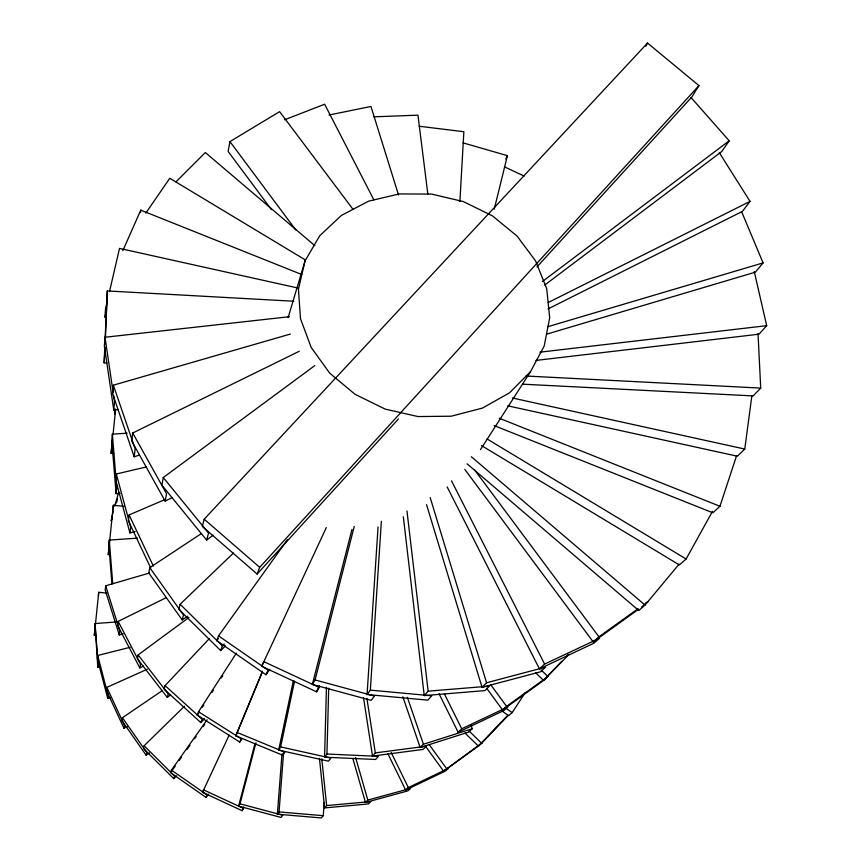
<?xml version="1.0" encoding="UTF-8"?>
<svg xmlns="http://www.w3.org/2000/svg" width="861" height="861" viewBox="0 0 861 861"><rect width="100%" height="100%" fill="white"/><g stroke="black" fill="none" stroke-linecap="round" stroke-linejoin="round"><path stroke-width="1.29" d="M324.575 757.174L326.943 754.032L378.388 756.356L375.59 759.467L324.575 757.174L326.459 687.261M326.943 754.032L328.708 688.197M106.818 362.976L104.138 362.847L104.784 346.822M104.934 342.807L107.313 290.932L293.709 301.242M105.031 347.726L104.138 362.847M105.193 343.754L107.313 290.932M459.892 201.571L463.864 131.733L419.092 126.223M367.066 694.536L370.348 690.124L431.748 695.806L427.852 700.144L367.066 694.536L378.065 526.964M370.348 690.124L381.369 521.314M281.977 753.978L277.371 814.194L321.25 817.95L323.262 815.701L324.199 802.301M289.318 316.708L105.01 337.254L104.364 346.057L113.77 410.03L117.774 409.567M277.371 814.194L279.061 811.912L283.56 753.02M290.351 334.057L113.361 385.19L112.608 393.606L134.155 456.728L139.31 455.189M113.77 410.03L114.524 401.893L113.555 395.296M127.137 433.212L112.371 434.116L111.779 440.423L116.095 493.633L120.12 493.375M114.599 414.367L115.083 409.255M116.439 621.954L95.022 623.558L97.81 667.167L100.489 666.952M113.781 453.596L111.112 453.327L111.693 447.182M94.635 632.071L94.312 635.375L95.173 626.765M98.391 595.844L98.735 592.293L106.753 593.057M111.112 453.327L112.371 440.638M113.039 434.687L115.622 409.233M95.453 624.117L98.735 592.293M140.526 212.559L140.763 210.149L301.802 274.541M124.038 506.333L113.34 505.246L108.238 554.861L108.712 550.437M137.405 538.147L109.272 540.084L108.787 544.626L111.919 583.876M146.392 466.931L116.332 474.002L115.686 480.051L129.925 532.927L135.155 531.668M112.834 510.003L113.34 505.246M130.205 647.278L97.691 655.49L97.347 658.697L107.722 698.346L110.326 697.679M149.47 573.028L105.655 585.792L105.193 590.043L119.27 634.955L123.123 633.814M116.095 493.633L116.741 487.767L112.371 434.116M97.81 667.167L98.154 664.035L95.022 623.558M299.273 351.266L132.712 433.018L131.722 441.036L165.172 501.102L172.372 497.486M134.155 456.728L135.155 448.979L113.361 385.19M507.753 405.822L737.382 456.212L744.765 449.055L751.868 395.748M164.935 499.574L129.096 514.932L128.321 520.69L150.632 567.786M147.306 669.223L106.829 687.369L106.42 690.393L123.93 728.169L127.6 726.501M129.925 532.927L130.7 527.341L116.332 474.002M166.345 597.62L118.151 621.384L117.58 625.409L139.816 667.921L143.421 666.123M107.722 698.346L108.142 695.397L97.691 655.49M119.27 634.955L119.84 631.038L105.655 585.792M314.706 365.656L163.256 477.532L161.89 485.173L206.629 540.105L213.065 535.251M201.388 533.562L149.782 567.657L148.802 572.995L182.188 619.931L187.773 616.175M162.406 690.533L122.413 717.74L121.896 720.592L146.144 755.205L149.459 752.923M353.085 209.427L279.61 111.65L229.952 141.602L228.122 151.45L271.452 209.654M165.172 501.102L166.56 493.751L132.712 433.018M123.93 728.169L124.458 725.392L106.829 687.369M188.882 617.488L138.104 654.93L137.373 658.74L167.271 697.399L170.5 694.988M139.816 667.921L140.569 664.229L118.151 621.384M278.673 750.103L280.643 746.917L330.85 758.089L328.461 761.178L278.673 750.103L293.397 680.513M280.643 746.917L294.548 681.148M105.526 314.846L104.924 317.44L105.559 308.582L107.076 302.05M109.508 291.578L119.528 248.398L297.831 288.015M305.042 260.894L298.444 289.199L300.5 318.731L311.165 347.424L329.774 373.233L355.033 394.295L385.158 409.093L418.005 416.563L451.218 416.207L482.429 408.092L509.475 392.864L530.516 371.672L544.195 346.025L549.684 317.741L546.713 288.726L535.574 260.905L517.074 236.086L492.449 215.874L463.326 201.571L431.598 194.08L399.31 193.929L368.562 201.173L341.43 215.401L319.732 235.742L305.042 260.894L288.134 317.569M494.246 209.169L507.409 155.658L463.057 142.872M233.417 553.074L180.11 604.239L178.819 609.297L220.664 650.572L225.474 645.868M184.426 706.257L144.121 745.755L143.432 748.435L173.761 778.667L176.613 775.826M312.36 684.441L315.061 679.953L374.481 696.043L371.188 700.348L312.36 684.441L351.966 529.44M315.061 679.953L354.258 526.415M536.963 266.932L691.824 96.97L698.949 85.605L647.526 43.05L204.208 519.183L202.324 526.448L257.127 574.05L398.406 418.995M238.605 806.133L240.004 803.819L282.752 815.206L281.052 817.444L238.605 806.133L254.899 743.861M240.004 803.819L255.954 742.828M182.188 619.931L183.501 615.023L149.782 567.657M146.144 755.205L146.833 752.6L122.413 717.74M209.255 638.701L165.075 685.604L164.117 689.198L200.85 722.605L204.509 718.666M206.629 540.105L208.545 533.088L163.256 477.532M167.271 697.399L168.25 693.901L138.104 654.93M113.146 511.273L111.187 520.937L112.317 517.074M114.621 506.236L118.667 492.374M116.45 502.899L117.58 499.025M494.182 425.603L712.843 512.812L719.947 506.29L736.618 455.598M207.103 719.774L171.447 770.132L170.553 772.661L206.059 797.426L208.373 794.122M269.827 669.245L265.963 674.744L216.832 640.67L218.511 635.859L287.391 539.739M173.761 778.667L174.665 776.202L144.121 745.755M220.664 650.572L222.375 645.901L224.29 644.028M241.919 738.684L239.756 742.085L197.255 715.168L198.514 711.756L236.388 653.144M257.127 574.05L259.688 567.334L698.949 85.605M200.85 722.605L202.12 719.269L165.075 685.604M262.411 671.3L235.796 735.864L282.699 755.237L284.205 751.502M235.796 735.864L262.508 671.655M122.832 250.702L140.763 210.149M326.341 527.556L261.701 666.296L316.557 691.803L319.345 685.69M229.144 735.154L202.518 792.303L242.102 810.685L243.781 807.026M202.518 792.303L203.637 789.903L243.512 808.414L242.102 810.685M261.701 666.296L263.853 661.678L319.27 687.444L316.557 691.803M505.805 159.027L507.409 155.658M206.059 797.426L207.2 795.069L171.447 770.132M265.963 674.744L268.137 670.256L218.511 635.859M239.756 742.085L241.36 738.889L198.514 711.756M481.482 445.557L679.394 564.956L686.109 559.004L712.51 511.326M645.739 46.268L647.526 43.05M282.699 755.237L284.69 752.127L237.388 732.582M480.449 449.668L530.516 371.672M197.255 715.168L199.451 711.789M202.367 707.268L203.82 705.019M211.849 692.599L213.302 690.339M221.331 677.919L222.784 675.67M502.049 711.089L508.679 715.663L512.155 712.585L525.275 692.578M145.8 213.108L169.768 178.292L305.526 260.044M691.071 97.584L729.202 140.795L721.798 151.482L544.712 285.066M171.328 771.564L175.214 766.086M179.088 760.618L181.413 757.336M186.837 749.662L189.937 745.282M194.586 738.716L196.136 736.532M203.11 726.673L204.66 724.488M216.832 640.67L218.393 638.485M719.258 152.569L750.028 201.399L742.462 211.343L548.026 308.938M741.687 211.849L763.083 262.917L755.409 272.151L546.606 334.186M467.092 463.821L638.765 610.535L645.04 605.089L679.103 564.149M324.586 807.909L326.631 805.562L370.8 801.58L368.443 803.948L324.586 807.909L319.463 758.412M424.247 695.613L428.143 691.168L489.425 686.142L484.915 690.608L424.247 695.613L403.314 516.729M372.501 756.066L375.31 752.891L426.335 746.207L423.106 749.425L372.501 756.066L363.503 697.582M754.247 271.516L766.688 325.673L759.015 334.197L535.919 360.425M464.94 732.969L478.382 746.089L507.592 715.523M508.27 715.351L481.622 743.247L469.116 731.043M535.79 672.904L543.517 680.394L546.261 677.521M548.08 675.605L561.781 661.27M566.344 656.491L568.174 654.575M543.517 680.394L569.046 654.328M758.024 333.562L760.715 388.096L753.127 395.92L522.498 384.167M365.473 802.474L367.83 800.084L410.525 788.407L407.856 790.872L365.473 802.474L352.881 758.638M402.83 696.721L420.19 747.509L423.429 744.238L472.258 728.707L470.935 724.908M482.042 687.326L486.573 682.773L545.626 667.114L540.514 671.806L482.042 687.326L426.539 504.654M176.053 181.779L205.349 152.537L314.868 245.676M458.138 732.216L461.722 728.793L507.904 706.913L503.943 710.497L458.138 732.216L439.035 693.708M405.66 790.064L408.329 787.567L448.15 768.529L445.202 771.155L405.66 790.064L387.967 753.838M472.258 728.707L468.621 732.098L420.19 747.509M539.438 668.857L544.604 664.079L599.525 638.238L593.821 643.253L539.438 668.857L447.139 486.906M502.598 710.002L506.58 706.375L547.822 676.66L543.506 680.513L502.598 710.002L486.702 688.316M425.495 746.218L443.587 771.198L482.203 742.763L478.382 746.089M464.822 469.439L593.207 641.908L598.965 636.817L638.044 608.673M641.596 607.048L647.806 601.645L645.642 603.206M542.408 281.536L729.202 140.795M443.587 771.198L478.985 745.583M593.207 641.908L638.367 609.373M548.339 302.459L750.028 201.399M284.582 119.787L324.662 104.246L373.846 199.817M547.757 326.717L763.083 262.917M329.031 115.03L370.951 106.452L398.535 194.984M539.965 352.171L766.688 325.673M374.008 116.827L417.962 115.159L427.809 193.865M525.963 376.009L760.715 388.096M279.061 811.912L323.262 815.701M512.446 398.008L744.765 449.055M499.197 418.209L719.947 506.29M504.686 166.959L524.091 176.042M487.035 438.938L686.109 559.004M505.525 708.011L512.155 712.585M471.333 456.728L645.04 605.089M204.208 519.183L259.688 567.334M541.128 669.955L547.887 676.488M180.11 604.239L222.375 645.901M229.952 141.602L295.732 229.887M474.615 469.955L598.965 636.817M490.673 684.678L506.58 706.375M429.219 744.636L446.558 768.55M451.508 480.836L544.604 664.079M444.394 693.901L461.722 728.793M391.206 752.525L408.329 787.567M129.096 514.932L153.355 566.107M407.35 697.27L423.429 744.238M430.166 497.507L486.573 682.773M355.593 757.508L367.83 800.084M366.904 698.411L375.31 752.891M105.01 337.254L113.168 392.659M406.973 511.014L428.143 691.168M321.799 758.875L326.631 805.562M109.272 540.084L112.737 583.575"/></g></svg>
